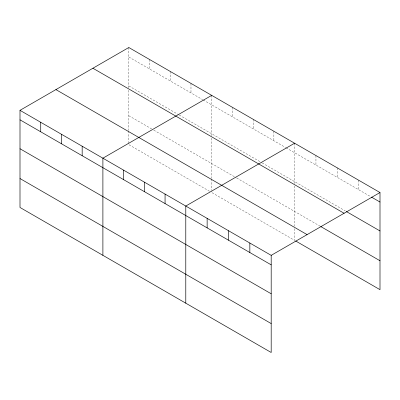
<?xml version="1.0" encoding="UTF-8"?>
<svg xmlns="http://www.w3.org/2000/svg" width="400" height="400" viewBox="0 0 400 400"><rect width="100%" height="100%" fill="white"/><g stroke="black" fill="none" stroke-linecap="round" stroke-linejoin="round"><path stroke-width="0.3" stroke-dasharray="2 1.5" d="M128.81 57.01L202.67 99.65M203.2 99.96L285.56 147.51M286.095 147.815L370.925 196.795M128.81 85.93L178.755 114.77M179.29 115.075L261.65 162.625M262.18 162.93L345.305 210.925M128.81 115.725L151.655 128.92M153.785 130.145L236.145 177.695M236.675 178.005L320.215 226.235M209.575 191.28L128.81 144.645L128.81 131.11M358.65 180.205L358.65 189.705M337.295 167.88L337.295 177.38M315.945 155.55L315.945 165.055M294.595 143.225L294.595 183.51M294.595 185.99L294.595 226.21M294.595 228.67L294.595 240.365L211.7 192.505L211.7 190.66M273.87 131.26L273.87 140.76M253.15 119.295L253.15 128.795M232.425 107.33L232.425 116.83M211.7 95.365L211.7 135.65M211.7 138.135L211.7 178.355M211.7 178.97L211.7 190.045M190.98 83.4L190.98 92.905M170.255 71.44L170.255 80.94M149.53 59.475L149.53 68.975M128.81 47.51L128.81 87.79M128.81 90.275L128.81 130.495"/><path stroke-width="0.6" d="M271.19 293.775L271.19 255.355L20 110.33L20 207.465L271.19 352.49L271.19 293.775L20 148.75M295.66 240.98L380 289.67L380 192.535L128.81 47.51L20 110.33M211.7 95.365L102.895 158.185L102.895 255.325M294.595 143.225L185.785 206.045L185.785 303.185M271.19 255.355L380 192.535M371.46 197.105L380 202.035M346.37 211.54L380 230.955M92.9 68.24L344.095 213.265M320.75 226.545L380 260.75M55.905 89.6L307.1 234.62M20 119.83L271.19 264.855M20 178.545L271.19 323.57M249.84 243.025L249.84 252.525M228.49 230.7L228.49 240.2M207.14 218.37L207.14 227.875M165.065 194.08L165.065 203.58M144.34 182.115L144.34 191.615M123.615 170.15L123.615 179.65M82.17 146.22L82.17 155.725M61.445 134.26L61.445 143.76M40.725 122.295L40.725 131.795"/></g></svg>
